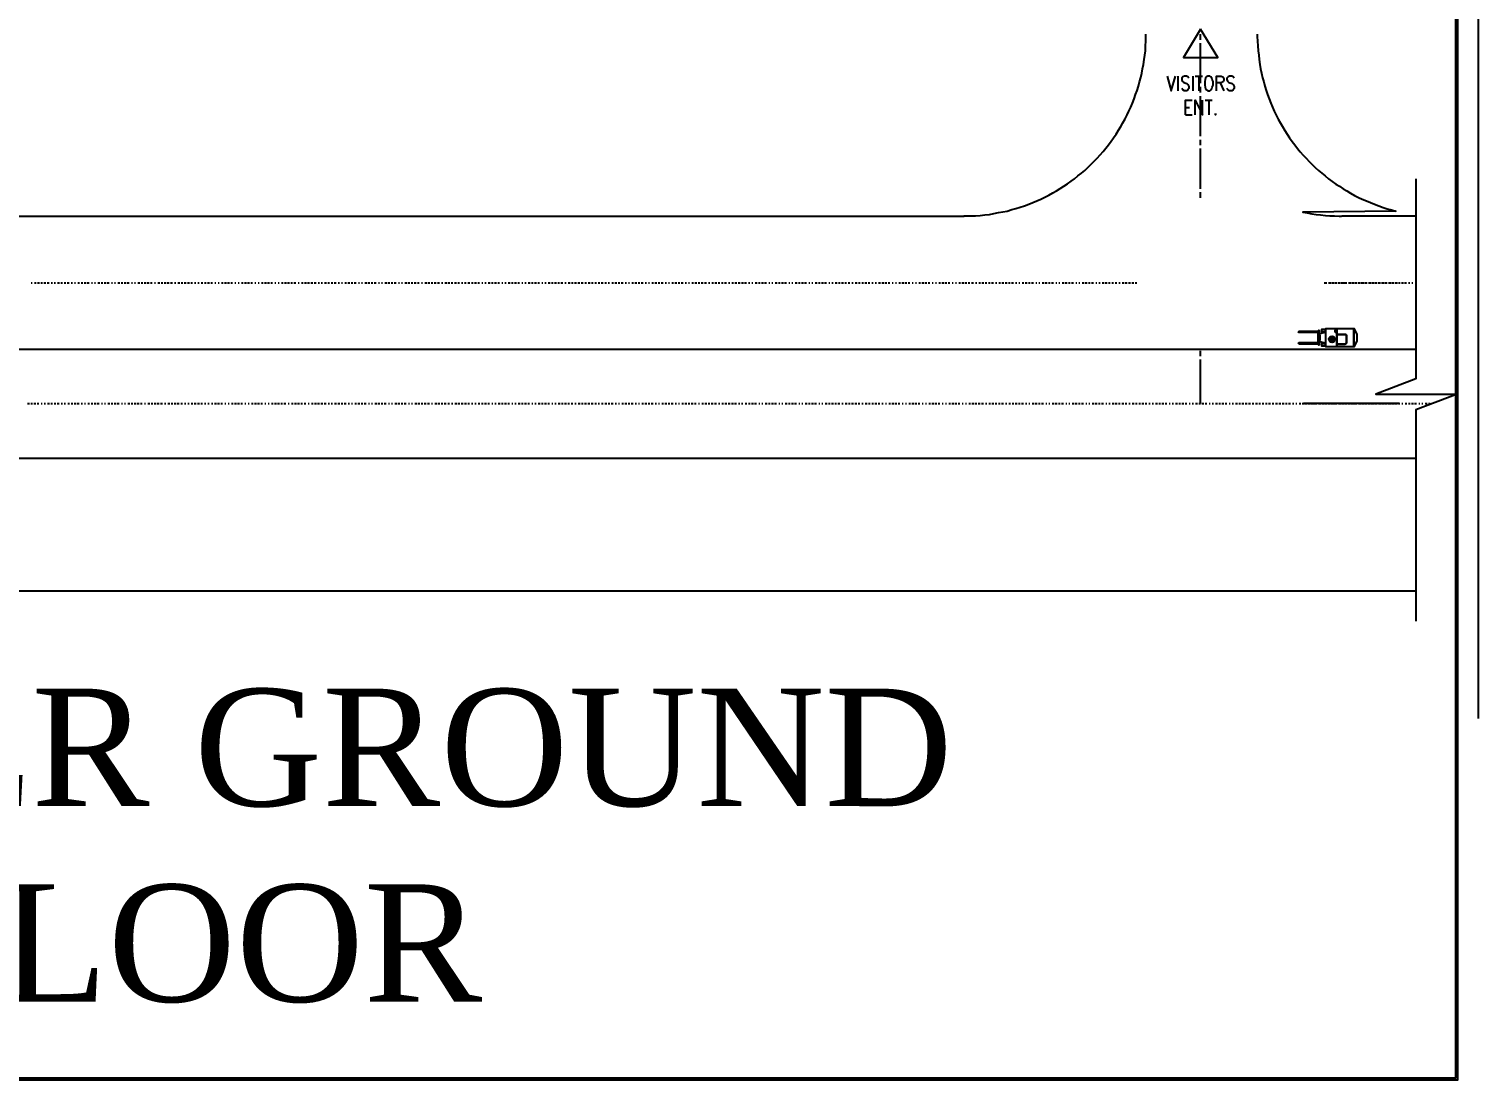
# Model space of a CAD drawing. Header units: millimetres. Extents: x -283029 to -254660, y -24907 to 10674.
# Drawn here: x -280636 to -277551, y -24907 to -22669 of the extents above; entities that cross this region are included whole.
import ezdxf

# ---------------------------------------------------------------- set-up
doc = ezdxf.new("R2010")
doc.units = ezdxf.units.MM
doc.header["$LTSCALE"] = 100
doc.layers.add('P', color=7, linetype='Continuous')

msp = doc.modelspace()

# ---------------------------------------------------------------- linework, layer by layer
msp.add_line((-277550.9, -16660.3), (-277550.9, -24137.7))
at = {"color": 3}
for points in [[(-282926.4, -16536.3), (-277594.6, -16536.3), (-277594.6, -24907.5), (-282926.4, -24907.5)], [(-282922.4, -16540.3), (-277598.6, -16540.3), (-277598.6, -24903.5), (-282922.4, -24903.5)]]:
    msp.add_lwpolyline(points, close=True, dxfattribs=at)
at = {"color": 1}
for points in [[(-277931.7, -23340, -1), (-277931.7, -23336.9), (-277891.4, -23336.9), (-277891.4, -23315.6), (-277931.7, -23315.6, -1), (-277931.7, -23312.5), (-277890.5, -23312.6), (-277890.5, -23310.8), (-277889.5, -23310.8), (-277889.5, -23321.1), (-277888.6, -23321.1), (-277887.7, -23321.1), (-277887.7, -23331.4), (-277889.5, -23331.4), (-277889.5, -23341.7), (-277890.5, -23341.7), (-277890.5, -23340)], [(-277854.9, -23310.7, -0.414214), (-277854.2, -23310), (-277851.5, -23310), (-277851.5, -23307.4), (-277875.5, -23307.4), (-277875.5, -23345.2), (-277851.5, -23345.2), (-277851.5, -23315.1), (-277854.2, -23315.1, -0.414214), (-277854.9, -23314.4)], [(-277855.2, -23329.7, -1), (-277868.4, -23329.7, -1)], [(-277815.6, -23307.4), (-277851.5, -23307.4), (-277851.5, -23319.4), (-277834.3, -23319.4, -0.414214), (-277830.9, -23322.9), (-277830.9, -23336.6, -0.414214), (-277834.3, -23340), (-277851.5, -23340), (-277851.5, -23345.2), (-277815.6, -23345.2)], [(-277830.9, -23322.9, 0.414241), (-277834.3, -23319.4, -0.000023), (-277834.3, -23319.4), (-277851.5, -23319.4), (-277851.5, -23340), (-277834.3, -23340, 0.414239), (-277830.9, -23336.6, -0.000022), (-277830.9, -23336.6)]]:
    msp.add_lwpolyline(points, format="xyb", close=True, dxfattribs=at)
for points in [[(-277890.5, -23315.6), (-277891.4, -23315.6), (-277891.4, -23336.9), (-277890.5, -23336.9)], [(-277889.5, -23310.8), (-277890.5, -23310.8), (-277890.5, -23312.6), (-277890.5, -23315.6), (-277890.5, -23340), (-277890.5, -23341.7), (-277889.5, -23341.7), (-277889.5, -23331.4)], [(-277875.5, -23308.8), (-277884.1, -23308.8), (-277884.1, -23312.9), (-277875.5, -23312.9)], [(-277808.1, -23319.7), (-277814.1, -23307.4), (-277815.6, -23307.4), (-277815.6, -23345.2), (-277814.1, -23345.2), (-277808.1, -23332.9)], [(-277875.5, -23339.7), (-277884.1, -23339.7), (-277884.1, -23343.8), (-277875.5, -23343.8)]]:
    msp.add_lwpolyline(points, close=True, dxfattribs=at)
for points in [[(-277875.5, -23334.3, -0.516953), (-277880.1, -23337.6), (-277887.7, -23334.9), (-277887.7, -23317.7), (-277880.1, -23315, -0.516953), (-277875.5, -23318.3)], [(-277867.4, -23329.3), (-277864, -23329.3, -0.48593), (-277860.9, -23327.7), (-277858.9, -23324.9, 0.560922), (-277867.4, -23329.3)], [(-277858.9, -23334.5, -0.560922), (-277867.4, -23330.1, -0.560922)], [(-277858.9, -23334.5), (-277860.9, -23331.7, -0.48593), (-277864, -23330.1), (-277867.4, -23330.1)], [(-277858.2, -23334, 0.220411), (-277856.2, -23329.7, 0.220461), (-277858.2, -23325.5), (-277860.2, -23328.2, -0.189789), (-277859.6, -23329.7, -0.189741), (-277860.2, -23331.2), (-277858.2, -23334)]]:
    msp.add_lwpolyline(points, format="xyb", dxfattribs=at)
at = {"layer": 'P'}
for points in [[(-278141.8, -22669.4), (-278178, -22729.2), (-278141.8, -22729.2), (-278105.1, -22729.2), (-278141.8, -22669.4)], [(-278645.7, -23067.1), (-278640.4, -23067.1), (-278630.3, -23067.1), (-278620.8, -23066.6), (-278610.7, -23065.9), (-278601.2, -23064.8), (-278591.2, -23063.6), (-278581.7, -23061.8), (-278572.2, -23060), (-278562.7, -23058.3), (-278553.2, -23056.5), (-278543.7, -23053.5), (-278534.8, -23051.1), (-278526, -23048.2), (-278516.5, -23045.2), (-278507.6, -23042.2), (-278498.7, -23038.7), (-278490.4, -23035.1), (-278481.5, -23031), (-278473.2, -23026.8), (-278464.9, -23022.7), (-278456.6, -23017.9), (-278448.3, -23013.8), (-278440.6, -23008.4), (-278432.9, -23003.7), (-278425.2, -22998.4), (-278417.5, -22993), (-278409.8, -22987.7), (-278402.7, -22981.8), (-278395.5, -22975.8), (-278388.4, -22969.9), (-278381.3, -22963.4), (-278374.8, -22956.9), (-278368.3, -22950.3), (-278361.8, -22943.8), (-278355.2, -22936.7), (-278349.3, -22929.6), (-278343.4, -22922.5), (-278337.5, -22915.4), (-278332.1, -22907.7), (-278326.8, -22900.6), (-278321.4, -22892.8), (-278316.7, -22884.5), (-278311.3, -22876.8), (-278307.2, -22868.5), (-278302.5, -22860.2), (-278298.3, -22851.9), (-278294.2, -22843.6), (-278290, -22835.3), (-278286.5, -22826.5), (-278282.9, -22817.6), (-278280, -22808.7), (-278277, -22799.8), (-278274, -22790.9), (-278271.7, -22781.4), (-278268.7, -22771.9), (-278266.9, -22763), (-278265.1, -22753.5), (-278263.4, -22744.1), (-278261.6, -22734), (-278260.4, -22724.5), (-278259.2, -22715), (-278258.6, -22704.9), (-278258, -22694.9), (-278258, -22684.8), (-278258, -22680)], [(-278141.8, -22691.9), (-278141.8, -22680)], [(-278141.8, -22784.4), (-278141.8, -22699)], [(-278020.9, -22680), (-278020.9, -22684.8), (-278020.3, -22694.9), (-278019.7, -22704.9), (-278019.1, -22715), (-278017.9, -22724.5), (-278016.7, -22734), (-278015.6, -22744.1), (-278013.8, -22753.5), (-278012, -22763), (-278009.6, -22772.5), (-278007.3, -22781.4), (-278004.9, -22790.9), (-278001.9, -22799.8), (-277999, -22808.7), (-277995.4, -22817.6), (-277991.8, -22826.5), (-277988.3, -22835.3), (-277984.7, -22843.6), (-277980.6, -22852.5), (-277976.4, -22860.8), (-277971.7, -22869.1), (-277966.9, -22876.8), (-277962.2, -22885.1), (-277957.5, -22892.8), (-277952.1, -22900.6), (-277946.8, -22908.3), (-277940.9, -22915.4), (-277935.5, -22923.1), (-277929.6, -22930.2), (-277923.1, -22937.3), (-277917.2, -22943.8), (-277910.6, -22950.9), (-277904.1, -22957.5), (-277897.6, -22964), (-277890.5, -22969.9), (-277883.4, -22975.8), (-277876.3, -22981.8), (-277869.1, -22987.7), (-277861.4, -22993.6), (-277853.7, -22999), (-277846, -23003.7), (-277838.3, -23009.1), (-277830.6, -23013.8), (-277822.3, -23018.5), (-277814, -23023.3), (-277805.7, -23027.4), (-277797.4, -23031.6), (-277788.5, -23035.1), (-277779.6, -23038.7), (-277771.3, -23042.2), (-277762.4, -23045.8), (-277753, -23048.7), (-277744.1, -23051.7), (-277735.2, -23054.1), (-277725.7, -23056.5), (-277923.9, -23058.8), (-277914.4, -23060.6), (-277905, -23062.4), (-277895.5, -23063.6), (-277886, -23064.8), (-277875.9, -23065.9), (-277866.4, -23066.6), (-277856.3, -23067.1), (-277846.3, -23067.7), (-277841.5, -23067.7)], [(-278212.9, -22769), (-278204.1, -22800.4), (-278195.2, -22769)], [(-278189.8, -22769), (-278189.8, -22800.4)], [(-278166.7, -22773.7), (-278168.5, -22770.7), (-278172, -22769), (-278176.2, -22769), (-278179.8, -22770.7), (-278181.6, -22773.7), (-278181.6, -22776.7), (-278181, -22779.6), (-278177.4, -22782.6), (-278170.9, -22785), (-278168.5, -22786.7), (-278166.7, -22791.5), (-278166.7, -22795.6), (-278168.5, -22798.6), (-278172, -22800.4), (-278176.2, -22800.4), (-278179.8, -22798.6), (-278181.6, -22795.6)], [(-278158.4, -22769), (-278158.4, -22800.4)], [(-278153.1, -22769), (-278137.7, -22769)], [(-278145.4, -22769), (-278145.4, -22800.4)], [(-278126.4, -22769), (-278128.8, -22770.7), (-278131.1, -22773.7), (-278131.8, -22776.7), (-278132.9, -22780.8), (-278132.9, -22788.5), (-278131.8, -22792.7), (-278131.1, -22795.6), (-278128.8, -22798.6), (-278126.4, -22800.4), (-278122.3, -22800.4), (-278119.9, -22798.6), (-278117.5, -22795.6), (-278116.9, -22792.7), (-278115.1, -22788.5), (-278115.1, -22780.8), (-278116.9, -22776.7), (-278117.5, -22773.7), (-278119.9, -22770.7), (-278122.3, -22769), (-278126.4, -22769)], [(-278108, -22800.4), (-278108, -22769), (-278097.9, -22769), (-278094.4, -22770.7), (-278092, -22774.9), (-278092, -22777.8), (-278093.2, -22780.8), (-278097.9, -22783.8), (-278108, -22783.8)], [(-278070.1, -22773.7), (-278072.5, -22770.7), (-278075.4, -22769), (-278080.2, -22769), (-278083.1, -22770.7), (-278085.5, -22773.7), (-278085.5, -22776.7), (-278084.3, -22779.6), (-278081.4, -22782.6), (-278074.2, -22785), (-278072.5, -22786.7), (-278070.1, -22791.5), (-278070.1, -22795.6), (-278072.5, -22798.6), (-278075.4, -22800.4), (-278080.2, -22800.4), (-278083.1, -22798.6), (-278085.5, -22795.6)], [(-278141.8, -22803.9), (-278141.8, -22792.1)], [(-278099.7, -22783.8), (-278092, -22800.4)], [(-278173.8, -22851.9), (-278173.8, -22820.5), (-278159.6, -22820.5)], [(-278153.1, -22851.9), (-278153.1, -22820.5), (-278137.7, -22851.9), (-278137.7, -22820.5)], [(-278141.8, -22897), (-278141.8, -22811.6)], [(-278131.8, -22820.5), (-278116.9, -22820.5)], [(-278124.1, -22820.5), (-278124.1, -22851.9)], [(-278173.8, -22835.9), (-278165.5, -22835.9)], [(-278173.8, -22851.9), (-278159.6, -22851.9)], [(-278109.8, -22849), (-278109.8, -22851.9), (-278109.8, -22849)], [(-278141.8, -22916), (-278141.8, -22904.7)], [(-278141.8, -23009.1), (-278141.8, -22923.7)], [(-277683.3, -22988.3), (-277683.3, -23413.9), (-277768.6, -23446.5), (-277595.5, -23446.5), (-277683.3, -23479.7), (-277683.3, -23930.2)], [(-278141.8, -23028.6), (-278141.8, -23016.7)], [(-281770.9, -23067.7), (-278645.1, -23067.7)], [(-277683.3, -23067.7), (-277840.9, -23067.7)], [(-280631.6, -23209.4), (-280629.2, -23209.4)], [(-280624.4, -23209.4), (-280620.9, -23209.4)], [(-280617.9, -23209.4), (-280613.8, -23209.4)], [(-280610.8, -23209.4), (-280607.3, -23209.4)], [(-280604.3, -23209.4), (-280600.1, -23209.4)], [(-280597.8, -23209.4), (-280593.6, -23209.4)], [(-280588.9, -23209.4), (-280586.5, -23209.4)], [(-280582.4, -23209.4), (-280580, -23209.4)], [(-280575.2, -23209.4), (-280571.1, -23209.4)], [(-280568.1, -23209.4), (-280564.6, -23209.4)], [(-280561.6, -23209.4), (-280557.5, -23209.4)], [(-280555.1, -23209.4), (-280550.9, -23209.4)], [(-280546.2, -23209.4), (-280543.8, -23209.4)], [(-280539.7, -23209.4), (-280537.3, -23209.4)], [(-280532.6, -23209.4), (-280528.4, -23209.4)], [(-280525.5, -23209.4), (-280521.9, -23209.4)], [(-280518.9, -23209.4), (-280514.8, -23209.4)], [(-280512.4, -23209.4), (-280508.3, -23209.4)], [(-280503.5, -23209.4), (-280501.2, -23209.4)], [(-280497, -23209.4), (-280494.6, -23209.4)], [(-280489.9, -23209.4), (-280485.7, -23209.4)], [(-280482.8, -23209.4), (-280479.2, -23209.4)], [(-280476.3, -23209.4), (-280472.1, -23209.4)], [(-280469.7, -23209.4), (-280465.6, -23209.4)], [(-280460.8, -23209.4), (-280458.5, -23209.4)], [(-280454.3, -23209.4), (-280451.9, -23209.4)], [(-280447.2, -23209.4), (-280443.1, -23209.4)], [(-280440.1, -23209.4), (-280436.5, -23209.4)], [(-280433.6, -23209.4), (-280429.4, -23209.4)], [(-280427.1, -23209.4), (-280422.9, -23209.4)], [(-280418.2, -23209.4), (-280415.8, -23209.4)], [(-280411.6, -23209.4), (-280409.2, -23209.4)], [(-280404.5, -23209.4), (-280400.4, -23209.4)], [(-280397.4, -23209.4), (-280393.9, -23209.4)], [(-280390.9, -23209.4), (-280386.7, -23209.4)], [(-280384.4, -23209.4), (-280380.2, -23209.4)], [(-280377.3, -23209.4), (-280373.7, -23209.4)], [(-280369, -23209.4), (-280366.6, -23209.4)], [(-280361.8, -23209.4), (-280357.7, -23209.4)], [(-280354.7, -23209.4), (-280351.2, -23209.4)], [(-280348.2, -23209.4), (-280344, -23209.4)], [(-280341.7, -23209.4), (-280337.5, -23209.4)], [(-280334.6, -23209.4), (-280331, -23209.4)], [(-280326.3, -23209.4), (-280323.9, -23209.4)], [(-280319.1, -23209.4), (-280315, -23209.4)], [(-280312.1, -23209.4), (-280308.5, -23209.4)], [(-280305.5, -23209.4), (-280301.4, -23209.4)], [(-280299, -23209.4), (-280294.8, -23209.4)], [(-280291.9, -23209.4), (-280288.3, -23209.4)], [(-280283.6, -23209.4), (-280281.2, -23209.4)], [(-280276.5, -23209.4), (-280274.1, -23209.4)], [(-280269.4, -23209.4), (-280265.8, -23209.4)], [(-280262.9, -23209.4), (-280258.7, -23209.4)], [(-280256.3, -23209.4), (-280252.2, -23209.4)], [(-280249.2, -23209.4), (-280245.6, -23209.4)], [(-280240.9, -23209.4), (-280238.5, -23209.4)], [(-280233.8, -23209.4), (-280231.4, -23209.4)], [(-280226.7, -23209.4), (-280223.1, -23209.4)], [(-280220.2, -23209.4), (-280216, -23209.4)], [(-280213.7, -23209.4), (-280209.5, -23209.4)], [(-280206.5, -23209.4), (-280203, -23209.4)], [(-280198.2, -23209.4), (-280195.8, -23209.4)], [(-280191.1, -23209.4), (-280188.7, -23209.4)], [(-280184, -23209.4), (-280180.4, -23209.4)], [(-280177.5, -23209.4), (-280173.3, -23209.4)], [(-280171, -23209.4), (-280166.8, -23209.4)], [(-280163.8, -23209.4), (-280160.3, -23209.4)], [(-280155.5, -23209.4), (-280153.2, -23209.4)], [(-280148.4, -23209.4), (-280146.1, -23209.4)], [(-280141.3, -23209.4), (-280137.8, -23209.4)], [(-280134.8, -23209.4), (-280130.6, -23209.4)], [(-280128.3, -23209.4), (-280124.1, -23209.4)], [(-280121.2, -23209.4), (-280117.6, -23209.4)], [(-280112.9, -23209.4), (-280110.5, -23209.4)], [(-280105.7, -23209.4), (-280103.4, -23209.4)], [(-280098.6, -23209.4), (-280095.1, -23209.4)], [(-280092.1, -23209.4), (-280088, -23209.4)], [(-280085.6, -23209.4), (-280081.4, -23209.4)], [(-280078.5, -23209.4), (-280074.9, -23209.4)], [(-280072, -23209.4), (-280067.8, -23209.4)], [(-280063.1, -23209.4), (-280060.7, -23209.4)], [(-280056, -23209.4), (-280052.4, -23209.4)], [(-280049.4, -23209.4), (-280045.3, -23209.4)], [(-280042.9, -23209.4), (-280038.8, -23209.4)], [(-280035.8, -23209.4), (-280032.2, -23209.4)], [(-280029.3, -23209.4), (-280025.1, -23209.4)], [(-280020.4, -23209.4), (-280018, -23209.4)], [(-280013.9, -23209.4), (-280011.5, -23209.4)], [(-280006.8, -23209.4), (-280002.6, -23209.4)], [(-280000.2, -23209.4), (-279996.1, -23209.4)], [(-279993.1, -23209.4), (-279989.6, -23209.4)], [(-279986.6, -23209.4), (-279982.4, -23209.4)], [(-279977.7, -23209.4), (-279975.3, -23209.4)], [(-279971.2, -23209.4), (-279968.8, -23209.4)], [(-279964.1, -23209.4), (-279959.9, -23209.4)], [(-279957.6, -23209.4), (-279953.4, -23209.4)], [(-279950.4, -23209.4), (-279946.9, -23209.4)], [(-279943.9, -23209.4), (-279939.8, -23209.4)], [(-279935, -23209.4), (-279932.7, -23209.4)], [(-279928.5, -23209.4), (-279926.1, -23209.4)], [(-279921.4, -23209.4), (-279917.2, -23209.4)], [(-279914.9, -23209.4), (-279910.7, -23209.4)], [(-279907.8, -23209.4), (-279904.2, -23209.4)], [(-279901.2, -23209.4), (-279897.1, -23209.4)], [(-279892.3, -23209.4), (-279890, -23209.4)], [(-279885.8, -23209.4), (-279883.5, -23209.4)], [(-279878.7, -23209.4), (-279874.6, -23209.4)], [(-279872.2, -23209.4), (-279868, -23209.4)], [(-279865.1, -23209.4), (-279861.5, -23209.4)], [(-279858.6, -23209.4), (-279854.4, -23209.4)], [(-279849.7, -23209.4), (-279847.3, -23209.4)], [(-279843.1, -23209.4), (-279840.8, -23209.4)], [(-279836, -23209.4), (-279831.9, -23209.4)], [(-279829.5, -23209.4), (-279825.4, -23209.4)], [(-279822.4, -23209.4), (-279818.8, -23209.4)], [(-279815.9, -23209.4), (-279811.7, -23209.4)], [(-279808.8, -23209.4), (-279805.2, -23209.4)], [(-279800.5, -23209.4), (-279798.1, -23209.4)], [(-279793.4, -23209.4), (-279789.2, -23209.4)], [(-279786.8, -23209.4), (-279782.7, -23209.4)], [(-279779.7, -23209.4), (-279776.2, -23209.4)], [(-279773.2, -23209.4), (-279769, -23209.4)], [(-279766.1, -23209.4), (-279762.5, -23209.4)], [(-279757.8, -23209.4), (-279755.4, -23209.4)], [(-279750.7, -23209.4), (-279746.5, -23209.4)], [(-279744.2, -23209.4), (-279740, -23209.4)], [(-279737, -23209.4), (-279733.5, -23209.4)], [(-279730.5, -23209.4), (-279726.3, -23209.4)], [(-279723.4, -23209.4), (-279719.8, -23209.4)], [(-279715.1, -23209.4), (-279712.7, -23209.4)], [(-279708.6, -23209.4), (-279705.6, -23209.4)], [(-279701.5, -23209.4), (-279697.3, -23209.4)], [(-279694.4, -23209.4), (-279690.8, -23209.4)], [(-279687.8, -23209.4), (-279683.7, -23209.4)], [(-279680.7, -23209.4), (-279677.1, -23209.4)], [(-279672.4, -23209.4), (-279670.1, -23209.4)], [(-279665.9, -23209.4), (-279662.9, -23209.4)], [(-279658.8, -23209.4), (-279654.6, -23209.4)], [(-279651.7, -23209.4), (-279648.1, -23209.4)], [(-279645.2, -23209.4), (-279641, -23209.4)], [(-279638, -23209.4), (-279634.5, -23209.4)], [(-279629.7, -23209.4), (-279627.4, -23209.4)], [(-279623.2, -23209.4), (-279620.2, -23209.4)], [(-279616.1, -23209.4), (-279611.9, -23209.4)], [(-279609, -23209.4), (-279605.4, -23209.4)], [(-279602.5, -23209.4), (-279598.3, -23209.4)], [(-279595.3, -23209.4), (-279591.8, -23209.4)], [(-279587, -23209.4), (-279584.7, -23209.4)], [(-279580.5, -23209.4), (-279577.6, -23209.4)], [(-279573.4, -23209.4), (-279569.3, -23209.4)], [(-279566.3, -23209.4), (-279562.7, -23209.4)], [(-279559.8, -23209.4), (-279555.6, -23209.4)], [(-279552.7, -23209.4), (-279549.1, -23209.4)], [(-279544.4, -23209.4), (-279542, -23209.4)], [(-279537.8, -23209.4), (-279534.9, -23209.4)], [(-279530.8, -23209.4), (-279526.6, -23209.4)], [(-279523.6, -23209.4), (-279520.1, -23209.4)], [(-279517.1, -23209.4), (-279512.9, -23209.4)], [(-279510, -23209.4), (-279506.4, -23209.4)], [(-279503.5, -23209.4), (-279499.3, -23209.4)], [(-279495.2, -23209.4), (-279492.2, -23209.4)], [(-279488.1, -23209.4), (-279483.9, -23209.4)], [(-279480.9, -23209.4), (-279477.4, -23209.4)], [(-279474.4, -23209.4), (-279470.3, -23209.4)], [(-279467.3, -23209.4), (-279463.7, -23209.4)], [(-279460.8, -23209.4), (-279456.6, -23209.4)], [(-279452.5, -23209.4), (-279449.5, -23209.4)], [(-279445.4, -23209.4), (-279441.2, -23209.4)], [(-279438.3, -23209.4), (-279434.7, -23209.4)], [(-279431.7, -23209.4), (-279427.6, -23209.4)], [(-279424.6, -23209.4), (-279421.1, -23209.4)], [(-279418.1, -23209.4), (-279414, -23209.4)], [(-279409.8, -23209.4), (-279406.8, -23209.4)], [(-279402.7, -23209.4), (-279400.3, -23209.4)], [(-279395.6, -23209.4), (-279392, -23209.4)], [(-279389.1, -23209.4), (-279384.9, -23209.4)], [(-279381.9, -23209.4), (-279378.4, -23209.4)], [(-279375.4, -23209.4), (-279371.3, -23209.4)], [(-279367.1, -23209.4), (-279364.2, -23209.4)], [(-279360, -23209.4), (-279357.6, -23209.4)], [(-279352.9, -23209.4), (-279349.3, -23209.4)], [(-279346.4, -23209.4), (-279342.2, -23209.4)], [(-279339.3, -23209.4), (-279335.7, -23209.4)], [(-279332.7, -23209.4), (-279328.6, -23209.4)], [(-279324.4, -23209.4), (-279321.5, -23209.4)], [(-279317.3, -23209.4), (-279315, -23209.4)], [(-279310.2, -23209.4), (-279306.7, -23209.4)], [(-279303.7, -23209.4), (-279299.5, -23209.4)], [(-279296.6, -23209.4), (-279293, -23209.4)], [(-279290.1, -23209.4), (-279285.9, -23209.4)], [(-279281.8, -23209.4), (-279278.8, -23209.4)], [(-279274.7, -23209.4), (-279272.3, -23209.4)], [(-279267.5, -23209.4), (-279264, -23209.4)], [(-279261, -23209.4), (-279256.9, -23209.4)], [(-279253.9, -23209.4), (-279250.3, -23209.4)], [(-279247.4, -23209.4), (-279243.2, -23209.4)], [(-279239.1, -23209.4), (-279236.1, -23209.4)], [(-279232, -23209.4), (-279229.6, -23209.4)], [(-279224.9, -23209.4), (-279221.3, -23209.4)], [(-279218.3, -23209.4), (-279214.2, -23209.4)], [(-279211.2, -23209.4), (-279207.7, -23209.4)], [(-279204.7, -23209.4), (-279200.6, -23209.4)], [(-279198.2, -23209.4), (-279194, -23209.4)], [(-279189.3, -23209.4), (-279186.9, -23209.4)], [(-279182.2, -23209.4), (-279178.6, -23209.4)], [(-279175.7, -23209.4), (-279171.5, -23209.4)], [(-279168.5, -23209.4), (-279165, -23209.4)], [(-279162, -23209.4), (-279157.9, -23209.4)], [(-279155.5, -23209.4), (-279151.4, -23209.4)], [(-279146.6, -23209.4), (-279144.2, -23209.4)], [(-279139.5, -23209.4), (-279135.9, -23209.4)], [(-279133, -23209.4), (-279128.8, -23209.4)], [(-279125.9, -23209.4), (-279122.3, -23209.4)], [(-279119.3, -23209.4), (-279115.2, -23209.4)], [(-279112.8, -23209.4), (-279108.7, -23209.4)], [(-279103.9, -23209.4), (-279101.6, -23209.4)], [(-279097.4, -23209.4), (-279095, -23209.4)], [(-279090.3, -23209.4), (-279086.1, -23209.4)], [(-279083.2, -23209.4), (-279079.6, -23209.4)], [(-279076.7, -23209.4), (-279072.5, -23209.4)], [(-279070.1, -23209.4), (-279066, -23209.4)], [(-279061.3, -23209.4), (-279058.9, -23209.4)], [(-279054.7, -23209.4), (-279052.4, -23209.4)], [(-279047.6, -23209.4), (-279043.4, -23209.4)], [(-279040.5, -23209.4), (-279036.9, -23209.4)], [(-279034, -23209.4), (-279029.8, -23209.4)], [(-279027.5, -23209.4), (-279023.3, -23209.4)], [(-279018.6, -23209.4), (-279016.2, -23209.4)], [(-279012.1, -23209.4), (-279009.7, -23209.4)], [(-279004.9, -23209.4), (-279000.8, -23209.4)], [(-278997.8, -23209.4), (-278994.2, -23209.4)], [(-278991.3, -23209.4), (-278987.2, -23209.4)], [(-278984.8, -23209.4), (-278980.6, -23209.4)], [(-278975.9, -23209.4), (-278973.5, -23209.4)], [(-278969.4, -23209.4), (-278967, -23209.4)], [(-278962.3, -23209.4), (-278958.1, -23209.4)], [(-278955.1, -23209.4), (-278951.6, -23209.4)], [(-278948.6, -23209.4), (-278944.5, -23209.4)], [(-278942.1, -23209.4), (-278938, -23209.4)], [(-278933.2, -23209.4), (-278930.8, -23209.4)], [(-278926.7, -23209.4), (-278924.3, -23209.4)], [(-278919.6, -23209.4), (-278915.4, -23209.4)], [(-278912.4, -23209.4), (-278908.9, -23209.4)], [(-278905.9, -23209.4), (-278901.8, -23209.4)], [(-278899.4, -23209.4), (-278895.3, -23209.4)], [(-278892.3, -23209.4), (-278888.8, -23209.4)], [(-278884, -23209.4), (-278881.6, -23209.4)], [(-278876.9, -23209.4), (-278872.7, -23209.4)], [(-278869.8, -23209.4), (-278866.2, -23209.4)], [(-278863.2, -23209.4), (-278859.1, -23209.4)], [(-278856.7, -23209.4), (-278852.6, -23209.4)], [(-278849.6, -23209.4), (-278846.1, -23209.4)], [(-278841.3, -23209.4), (-278838.9, -23209.4)], [(-278834.2, -23209.4), (-278831.8, -23209.4)], [(-278827.1, -23209.4), (-278823.5, -23209.4)], [(-278820.6, -23209.4), (-278816.4, -23209.4)], [(-278814, -23209.4), (-278809.9, -23209.4)], [(-278807, -23209.4), (-278803.4, -23209.4)], [(-278798.7, -23209.4), (-278796.3, -23209.4)], [(-278791.5, -23209.4), (-278789.1, -23209.4)], [(-278784.4, -23209.4), (-278780.8, -23209.4)], [(-278777.9, -23209.4), (-278773.7, -23209.4)], [(-278771.4, -23209.4), (-278767.2, -23209.4)], [(-278764.3, -23209.4), (-278760.7, -23209.4)], [(-278756, -23209.4), (-278753.6, -23209.4)], [(-278748.8, -23209.4), (-278746.5, -23209.4)], [(-278741.7, -23209.4), (-278738.2, -23209.4)], [(-278735.2, -23209.4), (-278731.1, -23209.4)], [(-278728.7, -23209.4), (-278724.5, -23209.4)], [(-278721.6, -23209.4), (-278718, -23209.4)], [(-278713.3, -23209.4), (-278710.9, -23209.4)], [(-278706.2, -23209.4), (-278703.8, -23209.4)], [(-278699, -23209.4), (-278695.5, -23209.4)], [(-278692.5, -23209.4), (-278688.4, -23209.4)], [(-278686, -23209.4), (-278681.9, -23209.4)], [(-278678.9, -23209.4), (-278675.3, -23209.4)], [(-278670.6, -23209.4), (-278668.2, -23209.4)], [(-278663.5, -23209.4), (-278661.1, -23209.4)], [(-278656.4, -23209.4), (-278652.8, -23209.4)], [(-278649.8, -23209.4), (-278645.7, -23209.4)], [(-278643.3, -23209.4), (-278639.2, -23209.4)], [(-278636.2, -23209.4), (-278632.7, -23209.4)], [(-278629.7, -23209.4), (-278625.5, -23209.4)], [(-278620.8, -23209.4), (-278618.4, -23209.4)], [(-278613.7, -23209.4), (-278610.1, -23209.4)], [(-278607.2, -23209.4), (-278603, -23209.4)], [(-278600.6, -23209.4), (-278596.5, -23209.4)], [(-278593.5, -23209.4), (-278590, -23209.4)], [(-278587, -23209.4), (-278582.9, -23209.4)], [(-278578.1, -23209.4), (-278575.7, -23209.4)], [(-278571, -23209.4), (-278567.4, -23209.4)], [(-278564.5, -23209.4), (-278560.3, -23209.4)], [(-278558, -23209.4), (-278553.8, -23209.4)], [(-278550.9, -23209.4), (-278547.3, -23209.4)], [(-278544.3, -23209.4), (-278540.2, -23209.4)], [(-278535.4, -23209.4), (-278533.1, -23209.4)], [(-278528.9, -23209.4), (-278526.5, -23209.4)], [(-278521.8, -23209.4), (-278517.7, -23209.4)], [(-278515.3, -23209.4), (-278511.1, -23209.4)], [(-278508.2, -23209.4), (-278504.6, -23209.4)], [(-278501.7, -23209.4), (-278497.5, -23209.4)], [(-278492.8, -23209.4), (-278490.4, -23209.4)], [(-278486.2, -23209.4), (-278483.9, -23209.4)], [(-278479.1, -23209.4), (-278475, -23209.4)], [(-278472.6, -23209.4), (-278468.5, -23209.4)], [(-278465.5, -23209.4), (-278461.9, -23209.4)], [(-278459, -23209.4), (-278454.8, -23209.4)], [(-278450.1, -23209.4), (-278447.7, -23209.4)], [(-278443.6, -23209.4), (-278441.2, -23209.4)], [(-278436.4, -23209.4), (-278432.3, -23209.4)], [(-278429.9, -23209.4), (-278425.8, -23209.4)], [(-278422.8, -23209.4), (-278419.3, -23209.4)], [(-278416.3, -23209.4), (-278412.1, -23209.4)], [(-278407.4, -23209.4), (-278405, -23209.4)], [(-278400.9, -23209.4), (-278398.5, -23209.4)], [(-278393.8, -23209.4), (-278389.6, -23209.4)], [(-278387.2, -23209.4), (-278383.1, -23209.4)], [(-278380.1, -23209.4), (-278376.6, -23209.4)], [(-278373.6, -23209.4), (-278369.5, -23209.4)], [(-278364.7, -23209.4), (-278362.3, -23209.4)], [(-278358.2, -23209.4), (-278355.8, -23209.4)], [(-278351.1, -23209.4), (-278346.9, -23209.4)], [(-278344.6, -23209.4), (-278340.4, -23209.4)], [(-278337.5, -23209.4), (-278333.9, -23209.4)], [(-278330.9, -23209.4), (-278326.8, -23209.4)], [(-278323.8, -23209.4), (-278320.3, -23209.4)], [(-278315.5, -23209.4), (-278313.1, -23209.4)], [(-278308.4, -23209.4), (-278304.3, -23209.4)], [(-278301.9, -23209.4), (-278297.7, -23209.4)], [(-278294.8, -23209.4), (-278291.2, -23209.4)], [(-278288.3, -23209.4), (-278284.1, -23209.4)], [(-278281.1, -23209.4), (-278277.6, -23209.4)], [(-277878.3, -23209.4), (-277874.1, -23209.4)], [(-277875.1, -23209.4), (-277872.7, -23209.4)], [(-277869.4, -23209.4), (-277867, -23209.4)], [(-277868, -23209.4), (-277864.4, -23209.4)], [(-277862.9, -23209.4), (-277860.5, -23209.4)], [(-277861.4, -23209.4), (-277857.3, -23209.4)], [(-277855.8, -23209.4), (-277851.6, -23209.4)], [(-277854.3, -23209.4), (-277850.8, -23209.4)], [(-277848.6, -23209.4), (-277845.1, -23209.4)], [(-277847.8, -23209.4), (-277843.6, -23209.4)], [(-277842.1, -23209.4), (-277838, -23209.4)], [(-277839.5, -23209.4), (-277836.5, -23209.4)], [(-277835.6, -23209.4), (-277831.4, -23209.4)], [(-277832.4, -23209.4), (-277830, -23209.4)], [(-277826.7, -23209.4), (-277824.3, -23209.4)], [(-277825.3, -23209.4), (-277821.7, -23209.4)], [(-277820.2, -23209.4), (-277817.8, -23209.4)], [(-277818.8, -23209.4), (-277814.6, -23209.4)], [(-277813.1, -23209.4), (-277808.9, -23209.4)], [(-277811.6, -23209.4), (-277808.1, -23209.4)], [(-277806, -23209.4), (-277802.4, -23209.4)], [(-277805.1, -23209.4), (-277801, -23209.4)], [(-277799.4, -23209.4), (-277795.3, -23209.4)], [(-277796.8, -23209.4), (-277793.9, -23209.4)], [(-277792.9, -23209.4), (-277788.8, -23209.4)], [(-277789.7, -23209.4), (-277787.3, -23209.4)], [(-277784, -23209.4), (-277781.7, -23209.4)], [(-277782.6, -23209.4), (-277779, -23209.4)], [(-277777.5, -23209.4), (-277775.1, -23209.4)], [(-277776.1, -23209.4), (-277771.9, -23209.4)], [(-277770.4, -23209.4), (-277766.2, -23209.4)], [(-277769, -23209.4), (-277765.4, -23209.4)], [(-277763.3, -23209.4), (-277759.7, -23209.4)], [(-277762.4, -23209.4), (-277758.3, -23209.4)], [(-277756.8, -23209.4), (-277752.6, -23209.4)], [(-277754.1, -23209.4), (-277751.2, -23209.4)], [(-277750.2, -23209.4), (-277746.1, -23209.4)], [(-277747, -23209.4), (-277744.7, -23209.4)], [(-277741.3, -23209.4), (-277739, -23209.4)], [(-277739.9, -23209.4), (-277736.4, -23209.4)], [(-277734.8, -23209.4), (-277732.5, -23209.4)], [(-277733.4, -23209.4), (-277729.2, -23209.4)], [(-277727.7, -23209.4), (-277723.6, -23209.4)], [(-277726.3, -23209.4), (-277722.7, -23209.4)], [(-277720.6, -23209.4), (-277717, -23209.4)], [(-277714.1, -23209.4), (-277709.9, -23209.4)], [(-277707.6, -23209.4), (-277703.4, -23209.4)], [(-277698.7, -23209.4), (-277696.3, -23209.4)], [(-277692.1, -23209.4), (-277689.8, -23209.4)], [(-282940.5, -23350.5), (-277683.3, -23350.5)], [(-278141.8, -23365.9), (-278141.8, -23354)], [(-278141.8, -23466.7), (-278141.8, -23373)], [(-280639.3, -23466.7), (-280635.1, -23466.7)], [(-280632.2, -23466.7), (-280628.6, -23466.7)], [(-280625.6, -23466.7), (-280621.5, -23466.7)], [(-280619.1, -23466.7), (-280615, -23466.7)], [(-280610.2, -23466.7), (-280607.9, -23466.7)], [(-280603.7, -23466.7), (-280601.3, -23466.7)], [(-280596.6, -23466.7), (-280592.4, -23466.7)], [(-280589.5, -23466.7), (-280585.9, -23466.7)], [(-280583, -23466.7), (-280578.8, -23466.7)], [(-280576.4, -23466.7), (-280572.3, -23466.7)], [(-280567.5, -23466.7), (-280565.2, -23466.7)], [(-280561, -23466.7), (-280558.6, -23466.7)], [(-280553.9, -23466.7), (-280549.8, -23466.7)], [(-280546.8, -23466.7), (-280543.2, -23466.7)], [(-280540.3, -23466.7), (-280536.1, -23466.7)], [(-280533.8, -23466.7), (-280529.6, -23466.7)], [(-280524.9, -23466.7), (-280522.5, -23466.7)], [(-280518.3, -23466.7), (-280515.9, -23466.7)], [(-280511.2, -23466.7), (-280507.1, -23466.7)], [(-280504.1, -23466.7), (-280500.6, -23466.7)], [(-280497.6, -23466.7), (-280493.4, -23466.7)], [(-280491.1, -23466.7), (-280486.9, -23466.7)], [(-280482.2, -23466.7), (-280479.8, -23466.7)], [(-280475.7, -23466.7), (-280473.3, -23466.7)], [(-280468.5, -23466.7), (-280464.4, -23466.7)], [(-280461.4, -23466.7), (-280457.9, -23466.7)], [(-280454.9, -23466.7), (-280450.8, -23466.7)], [(-280448.4, -23466.7), (-280444.2, -23466.7)], [(-280439.5, -23466.7), (-280437.1, -23466.7)], [(-280433, -23466.7), (-280430.6, -23466.7)], [(-280425.8, -23466.7), (-280421.7, -23466.7)], [(-280418.8, -23466.7), (-280415.2, -23466.7)], [(-280412.2, -23466.7), (-280408.1, -23466.7)], [(-280405.7, -23466.7), (-280401.6, -23466.7)], [(-280398.6, -23466.7), (-280395, -23466.7)], [(-280390.3, -23466.7), (-280387.9, -23466.7)], [(-280383.2, -23466.7), (-280379, -23466.7)], [(-280376.1, -23466.7), (-280372.5, -23466.7)], [(-280369.6, -23466.7), (-280365.4, -23466.7)], [(-280363, -23466.7), (-280358.9, -23466.7)], [(-280355.9, -23466.7), (-280352.3, -23466.7)], [(-280347.6, -23466.7), (-280345.2, -23466.7)], [(-280340.5, -23466.7), (-280336.4, -23466.7)], [(-280333.4, -23466.7), (-280329.8, -23466.7)], [(-280326.9, -23466.7), (-280322.7, -23466.7)], [(-280320.4, -23466.7), (-280316.2, -23466.7)], [(-280313.2, -23466.7), (-280309.7, -23466.7)], [(-280304.9, -23466.7), (-280302.5, -23466.7)], [(-280297.8, -23466.7), (-280295.5, -23466.7)], [(-280290.7, -23466.7), (-280287.2, -23466.7)], [(-280284.2, -23466.7), (-280280, -23466.7)], [(-280277.7, -23466.7), (-280273.5, -23466.7)], [(-280270.5, -23466.7), (-280267, -23466.7)], [(-280262.2, -23466.7), (-280259.9, -23466.7)], [(-280255.1, -23466.7), (-280252.8, -23466.7)], [(-280248, -23466.7), (-280244.5, -23466.7)], [(-280241.5, -23466.7), (-280237.3, -23466.7)], [(-280235, -23466.7), (-280230.8, -23466.7)], [(-280227.9, -23466.7), (-280224.3, -23466.7)], [(-280219.6, -23466.7), (-280217.2, -23466.7)], [(-280212.4, -23466.7), (-280210.1, -23466.7)], [(-280205.4, -23466.7), (-280201.8, -23466.7)], [(-280198.8, -23466.7), (-280194.7, -23466.7)], [(-280192.3, -23466.7), (-280188.1, -23466.7)], [(-280185.2, -23466.7), (-280181.6, -23466.7)], [(-280176.9, -23466.7), (-280174.5, -23466.7)], [(-280169.8, -23466.7), (-280167.4, -23466.7)], [(-280162.7, -23466.7), (-280159.1, -23466.7)], [(-280156.2, -23466.7), (-280152, -23466.7)], [(-280149.6, -23466.7), (-280145.5, -23466.7)], [(-280142.5, -23466.7), (-280138.9, -23466.7)], [(-280134.2, -23466.7), (-280131.8, -23466.7)], [(-280127.1, -23466.7), (-280124.7, -23466.7)], [(-280120, -23466.7), (-280116.4, -23466.7)], [(-280113.5, -23466.7), (-280109.3, -23466.7)], [(-280106.9, -23466.7), (-280102.8, -23466.7)], [(-280099.8, -23466.7), (-280096.3, -23466.7)], [(-280093.3, -23466.7), (-280089.1, -23466.7)], [(-280084.4, -23466.7), (-280082, -23466.7)], [(-280077.3, -23466.7), (-280073.7, -23466.7)], [(-280070.8, -23466.7), (-280066.6, -23466.7)], [(-280064.3, -23466.7), (-280060.1, -23466.7)], [(-280057.1, -23466.7), (-280053.6, -23466.7)], [(-280050.6, -23466.7), (-280046.5, -23466.7)], [(-280041.7, -23466.7), (-280039.4, -23466.7)], [(-280034.6, -23466.7), (-280031.1, -23466.7)], [(-280028.1, -23466.7), (-280023.9, -23466.7)], [(-280021.6, -23466.7), (-280017.4, -23466.7)], [(-280014.5, -23466.7), (-280010.9, -23466.7)], [(-280007.9, -23466.7), (-280003.8, -23466.7)], [(-279999, -23466.7), (-279996.7, -23466.7)], [(-279992.5, -23466.7), (-279990.2, -23466.7)], [(-279985.4, -23466.7), (-279981.3, -23466.7)], [(-279978.9, -23466.7), (-279974.7, -23466.7)], [(-279971.8, -23466.7), (-279968.2, -23466.7)], [(-279965.3, -23466.7), (-279961.1, -23466.7)], [(-279956.4, -23466.7), (-279954, -23466.7)], [(-279949.8, -23466.7), (-279947.5, -23466.7)], [(-279942.7, -23466.7), (-279938.6, -23466.7)], [(-279936.2, -23466.7), (-279932.1, -23466.7)], [(-279929.1, -23466.7), (-279925.5, -23466.7)], [(-279922.6, -23466.7), (-279918.4, -23466.7)], [(-279913.7, -23466.7), (-279911.3, -23466.7)], [(-279907.2, -23466.7), (-279904.8, -23466.7)], [(-279900.1, -23466.7), (-279895.9, -23466.7)], [(-279893.5, -23466.7), (-279889.4, -23466.7)], [(-279886.4, -23466.7), (-279882.9, -23466.7)], [(-279879.9, -23466.7), (-279875.7, -23466.7)], [(-279871, -23466.7), (-279868.6, -23466.7)], [(-279864.5, -23466.7), (-279862.1, -23466.7)], [(-279857.4, -23466.7), (-279853.2, -23466.7)], [(-279850.9, -23466.7), (-279846.7, -23466.7)], [(-279843.7, -23466.7), (-279840.2, -23466.7)], [(-279837.2, -23466.7), (-279833.1, -23466.7)], [(-279828.3, -23466.7), (-279826, -23466.7)], [(-279821.8, -23466.7), (-279819.4, -23466.7)], [(-279814.7, -23466.7), (-279810.5, -23466.7)], [(-279808.2, -23466.7), (-279804, -23466.7)], [(-279801.1, -23466.7), (-279797.5, -23466.7)], [(-279794.5, -23466.7), (-279790.4, -23466.7)], [(-279787.4, -23466.7), (-279783.8, -23466.7)], [(-279779.1, -23466.7), (-279776.8, -23466.7)], [(-279772, -23466.7), (-279767.9, -23466.7)], [(-279765.5, -23466.7), (-279761.3, -23466.7)], [(-279758.4, -23466.7), (-279754.8, -23466.7)], [(-279751.9, -23466.7), (-279747.7, -23466.7)], [(-279744.7, -23466.7), (-279741.2, -23466.7)], [(-279736.4, -23466.7), (-279734.1, -23466.7)], [(-279729.3, -23466.7), (-279725.2, -23466.7)], [(-279722.8, -23466.7), (-279718.7, -23466.7)], [(-279715.7, -23466.7), (-279712.1, -23466.7)], [(-279709.2, -23466.7), (-279705, -23466.7)], [(-279702, -23466.7), (-279698.5, -23466.7)], [(-279693.7, -23466.7), (-279691.4, -23466.7)], [(-279687.2, -23466.7), (-279684.3, -23466.7)], [(-279680.1, -23466.7), (-279676, -23466.7)], [(-279673, -23466.7), (-279669.5, -23466.7)], [(-279666.5, -23466.7), (-279662.3, -23466.7)], [(-279659.4, -23466.7), (-279655.8, -23466.7)], [(-279651.1, -23466.7), (-279648.7, -23466.7)], [(-279644.5, -23466.7), (-279641.6, -23466.7)], [(-279637.5, -23466.7), (-279633.3, -23466.7)], [(-279630.3, -23466.7), (-279626.8, -23466.7)], [(-279623.8, -23466.7), (-279619.6, -23466.7)], [(-279616.7, -23466.7), (-279613.1, -23466.7)], [(-279608.4, -23466.7), (-279606, -23466.7)], [(-279601.9, -23466.7), (-279598.9, -23466.7)], [(-279594.8, -23466.7), (-279590.6, -23466.7)], [(-279587.7, -23466.7), (-279584.1, -23466.7)], [(-279581.1, -23466.7), (-279577, -23466.7)], [(-279574, -23466.7), (-279570.4, -23466.7)], [(-279565.7, -23466.7), (-279563.4, -23466.7)], [(-279559.2, -23466.7), (-279556.2, -23466.7)], [(-279552.1, -23466.7), (-279547.9, -23466.7)], [(-279545, -23466.7), (-279541.4, -23466.7)], [(-279538.4, -23466.7), (-279534.3, -23466.7)], [(-279531.3, -23466.7), (-279527.8, -23466.7)], [(-279523, -23466.7), (-279520.7, -23466.7)], [(-279516.5, -23466.7), (-279513.5, -23466.7)], [(-279509.4, -23466.7), (-279505.2, -23466.7)], [(-279502.3, -23466.7), (-279498.7, -23466.7)], [(-279495.8, -23466.7), (-279491.6, -23466.7)], [(-279488.6, -23466.7), (-279485.1, -23466.7)], [(-279482.1, -23466.7), (-279478, -23466.7)], [(-279473.8, -23466.7), (-279470.9, -23466.7)], [(-279466.7, -23466.7), (-279462.6, -23466.7)], [(-279459.6, -23466.7), (-279456, -23466.7)], [(-279453.1, -23466.7), (-279448.9, -23466.7)], [(-279446, -23466.7), (-279442.4, -23466.7)], [(-279439.4, -23466.7), (-279435.3, -23466.7)], [(-279431.1, -23466.7), (-279428.2, -23466.7)], [(-279424.1, -23466.7), (-279421.7, -23466.7)], [(-279416.9, -23466.7), (-279413.4, -23466.7)], [(-279410.4, -23466.7), (-279406.2, -23466.7)], [(-279403.3, -23466.7), (-279399.7, -23466.7)], [(-279396.8, -23466.7), (-279392.6, -23466.7)], [(-279388.5, -23466.7), (-279385.5, -23466.7)], [(-279381.4, -23466.7), (-279379, -23466.7)], [(-279374.2, -23466.7), (-279370.7, -23466.7)], [(-279367.7, -23466.7), (-279363.6, -23466.7)], [(-279360.6, -23466.7), (-279357, -23466.7)], [(-279354.1, -23466.7), (-279349.9, -23466.7)], [(-279345.8, -23466.7), (-279342.8, -23466.7)], [(-279338.7, -23466.7), (-279336.3, -23466.7)], [(-279331.6, -23466.7), (-279328, -23466.7)], [(-279325, -23466.7), (-279320.9, -23466.7)], [(-279317.9, -23466.7), (-279314.4, -23466.7)], [(-279311.4, -23466.7), (-279307.3, -23466.7)], [(-279303.1, -23466.7), (-279300.1, -23466.7)], [(-279296, -23466.7), (-279293.6, -23466.7)], [(-279288.9, -23466.7), (-279285.3, -23466.7)], [(-279282.4, -23466.7), (-279278.2, -23466.7)], [(-279275.2, -23466.7), (-279271.7, -23466.7)], [(-279268.7, -23466.7), (-279264.6, -23466.7)], [(-279260.4, -23466.7), (-279257.5, -23466.7)], [(-279253.3, -23466.7), (-279250.9, -23466.7)], [(-279246.2, -23466.7), (-279242.6, -23466.7)], [(-279239.7, -23466.7), (-279235.5, -23466.7)], [(-279232.6, -23466.7), (-279229, -23466.7)], [(-279226, -23466.7), (-279221.9, -23466.7)], [(-279219.5, -23466.7), (-279215.4, -23466.7)], [(-279210.6, -23466.7), (-279208.3, -23466.7)], [(-279203.5, -23466.7), (-279200, -23466.7)], [(-279197, -23466.7), (-279192.8, -23466.7)], [(-279189.9, -23466.7), (-279186.3, -23466.7)], [(-279183.4, -23466.7), (-279179.2, -23466.7)], [(-279176.8, -23466.7), (-279172.7, -23466.7)], [(-279168, -23466.7), (-279165.6, -23466.7)], [(-279160.8, -23466.7), (-279157.3, -23466.7)], [(-279154.3, -23466.7), (-279150.2, -23466.7)], [(-279147.2, -23466.7), (-279143.6, -23466.7)], [(-279140.7, -23466.7), (-279136.5, -23466.7)], [(-279134.2, -23466.7), (-279130, -23466.7)], [(-279125.3, -23466.7), (-279122.9, -23466.7)], [(-279118.8, -23466.7), (-279116.4, -23466.7)], [(-279111.6, -23466.7), (-279107.5, -23466.7)], [(-279104.5, -23466.7), (-279101, -23466.7)], [(-279098, -23466.7), (-279093.9, -23466.7)], [(-279091.5, -23466.7), (-279087.3, -23466.7)], [(-279082.6, -23466.7), (-279080.2, -23466.7)], [(-279076.1, -23466.7), (-279073.7, -23466.7)], [(-279069, -23466.7), (-279064.8, -23466.7)], [(-279061.8, -23466.7), (-279058.3, -23466.7)], [(-279055.3, -23466.7), (-279051.2, -23466.7)], [(-279048.8, -23466.7), (-279044.7, -23466.7)], [(-279039.9, -23466.7), (-279037.5, -23466.7)], [(-279033.4, -23466.7), (-279031, -23466.7)], [(-279026.3, -23466.7), (-279022.1, -23466.7)], [(-279019.2, -23466.7), (-279015.6, -23466.7)], [(-279012.6, -23466.7), (-279008.5, -23466.7)], [(-279006.1, -23466.7), (-279002, -23466.7)], [(-278997.2, -23466.7), (-278994.9, -23466.7)], [(-278990.7, -23466.7), (-278988.3, -23466.7)], [(-278983.6, -23466.7), (-278979.4, -23466.7)], [(-278976.5, -23466.7), (-278972.9, -23466.7)], [(-278969.9, -23466.7), (-278965.8, -23466.7)], [(-278963.4, -23466.7), (-278959.3, -23466.7)], [(-278954.6, -23466.7), (-278952.2, -23466.7)], [(-278948, -23466.7), (-278945.7, -23466.7)], [(-278940.9, -23466.7), (-278936.7, -23466.7)], [(-278933.8, -23466.7), (-278930.2, -23466.7)], [(-278927.3, -23466.7), (-278923.1, -23466.7)], [(-278920.7, -23466.7), (-278916.6, -23466.7)], [(-278913.7, -23466.7), (-278910.1, -23466.7)], [(-278905.4, -23466.7), (-278903, -23466.7)], [(-278898.2, -23466.7), (-278894.1, -23466.7)], [(-278891.1, -23466.7), (-278887.5, -23466.7)], [(-278884.6, -23466.7), (-278880.5, -23466.7)], [(-278878.1, -23466.7), (-278873.9, -23466.7)], [(-278871, -23466.7), (-278867.4, -23466.7)], [(-278862.7, -23466.7), (-278860.3, -23466.7)], [(-278855.5, -23466.7), (-278851.4, -23466.7)], [(-278848.4, -23466.7), (-278844.9, -23466.7)], [(-278841.9, -23466.7), (-278837.8, -23466.7)], [(-278835.4, -23466.7), (-278831.3, -23466.7)], [(-278828.3, -23466.7), (-278824.7, -23466.7)], [(-278820, -23466.7), (-278817.6, -23466.7)], [(-278812.9, -23466.7), (-278810.5, -23466.7)], [(-278805.7, -23466.7), (-278802.2, -23466.7)], [(-278799.2, -23466.7), (-278795.1, -23466.7)], [(-278792.7, -23466.7), (-278788.6, -23466.7)], [(-278785.6, -23466.7), (-278782.1, -23466.7)], [(-278777.3, -23466.7), (-278774.9, -23466.7)], [(-278770.2, -23466.7), (-278767.8, -23466.7)], [(-278763.1, -23466.7), (-278759.5, -23466.7)], [(-278756.5, -23466.7), (-278752.4, -23466.7)], [(-278750, -23466.7), (-278745.9, -23466.7)], [(-278742.9, -23466.7), (-278739.4, -23466.7)], [(-278734.6, -23466.7), (-278732.2, -23466.7)], [(-278727.5, -23466.7), (-278725.1, -23466.7)], [(-278720.4, -23466.7), (-278716.8, -23466.7)], [(-278713.9, -23466.7), (-278709.7, -23466.7)], [(-278707.3, -23466.7), (-278703.2, -23466.7)], [(-278700.3, -23466.7), (-278696.7, -23466.7)], [(-278691.9, -23466.7), (-278689.6, -23466.7)], [(-278684.8, -23466.7), (-278682.4, -23466.7)], [(-278677.7, -23466.7), (-278674.1, -23466.7)], [(-278671.2, -23466.7), (-278667, -23466.7)], [(-278664.7, -23466.7), (-278660.5, -23466.7)], [(-278657.6, -23466.7), (-278654, -23466.7)], [(-278649.3, -23466.7), (-278646.9, -23466.7)], [(-278642.1, -23466.7), (-278639.8, -23466.7)], [(-278635, -23466.7), (-278631.5, -23466.7)], [(-278628.5, -23466.7), (-278624.4, -23466.7)], [(-278622, -23466.7), (-278617.8, -23466.7)], [(-278614.9, -23466.7), (-278611.3, -23466.7)], [(-278608.4, -23466.7), (-278604.2, -23466.7)], [(-278599.5, -23466.7), (-278597.1, -23466.7)], [(-278592.3, -23466.7), (-278588.8, -23466.7)], [(-278585.8, -23466.7), (-278581.7, -23466.7)], [(-278579.3, -23466.7), (-278575.2, -23466.7)], [(-278572.2, -23466.7), (-278568.6, -23466.7)], [(-278565.7, -23466.7), (-278561.5, -23466.7)], [(-278556.8, -23466.7), (-278554.4, -23466.7)], [(-278549.7, -23466.7), (-278546.1, -23466.7)], [(-278543.1, -23466.7), (-278539, -23466.7)], [(-278536.6, -23466.7), (-278532.5, -23466.7)], [(-278529.5, -23466.7), (-278526, -23466.7)], [(-278523, -23466.7), (-278518.8, -23466.7)], [(-278514.1, -23466.7), (-278511.7, -23466.7)], [(-278507.6, -23466.7), (-278505.2, -23466.7)], [(-278500.5, -23466.7), (-278496.3, -23466.7)], [(-278493.9, -23466.7), (-278489.8, -23466.7)], [(-278486.8, -23466.7), (-278483.3, -23466.7)], [(-278480.3, -23466.7), (-278476.2, -23466.7)], [(-278471.4, -23466.7), (-278469, -23466.7)], [(-278464.9, -23466.7), (-278462.5, -23466.7)], [(-278457.8, -23466.7), (-278453.6, -23466.7)], [(-278451.3, -23466.7), (-278447.1, -23466.7)], [(-278444.2, -23466.7), (-278440.6, -23466.7)], [(-278437.6, -23466.7), (-278433.5, -23466.7)], [(-278428.7, -23466.7), (-278426.4, -23466.7)], [(-278422.2, -23466.7), (-278419.8, -23466.7)], [(-278415.1, -23466.7), (-278411, -23466.7)], [(-278408.6, -23466.7), (-278404.4, -23466.7)], [(-278401.5, -23466.7), (-278397.9, -23466.7)], [(-278395, -23466.7), (-278390.8, -23466.7)], [(-278386.1, -23466.7), (-278383.7, -23466.7)], [(-278379.5, -23466.7), (-278377.2, -23466.7)], [(-278372.4, -23466.7), (-278368.3, -23466.7)], [(-278365.9, -23466.7), (-278361.8, -23466.7)], [(-278358.8, -23466.7), (-278355.2, -23466.7)], [(-278352.3, -23466.7), (-278348.1, -23466.7)], [(-278343.4, -23466.7), (-278341, -23466.7)], [(-278336.9, -23466.7), (-278334.5, -23466.7)], [(-278329.7, -23466.7), (-278325.6, -23466.7)], [(-278323.2, -23466.7), (-278319.1, -23466.7)], [(-278316.1, -23466.7), (-278312.6, -23466.7)], [(-278309.6, -23466.7), (-278305.4, -23466.7)], [(-278302.5, -23466.7), (-278298.9, -23466.7)], [(-278294.2, -23466.7), (-278291.8, -23466.7)], [(-278287, -23466.7), (-278282.9, -23466.7)], [(-278280.5, -23466.7), (-278276.4, -23466.7)], [(-278273.4, -23466.7), (-278269.9, -23466.7)], [(-278266.9, -23466.7), (-278262.8, -23466.7)], [(-278259.8, -23466.7), (-278256.2, -23466.7)], [(-278251.5, -23466.7), (-278249.1, -23466.7)], [(-278245, -23466.7), (-278242, -23466.7)], [(-278237.8, -23466.7), (-278233.7, -23466.7)], [(-278230.8, -23466.7), (-278227.2, -23466.7)], [(-278224.2, -23466.7), (-278220.1, -23466.7)], [(-278217.1, -23466.7), (-278213.6, -23466.7)], [(-278208.8, -23466.7), (-278206.4, -23466.7)], [(-278202.3, -23466.7), (-278199.3, -23466.7)], [(-278195.2, -23466.7), (-278191, -23466.7)], [(-278188.1, -23466.7), (-278184.5, -23466.7)], [(-278181.6, -23466.7), (-278177.4, -23466.7)], [(-278174.4, -23466.7), (-278170.9, -23466.7)], [(-278166.1, -23466.7), (-278163.7, -23466.7)], [(-278159.6, -23466.7), (-278156.7, -23466.7)], [(-278152.5, -23466.7), (-278148.4, -23466.7)], [(-278145.4, -23466.7), (-278141.8, -23466.7)], [(-278138.9, -23466.7), (-278134.7, -23466.7)], [(-278131.8, -23466.7), (-278128.2, -23466.7)], [(-278123.4, -23466.7), (-278121.1, -23466.7)], [(-278116.9, -23466.7), (-278114, -23466.7)], [(-278109.8, -23466.7), (-278105.7, -23466.7)], [(-278102.7, -23466.7), (-278099.2, -23466.7)], [(-278096.2, -23466.7), (-278092, -23466.7)], [(-278089.1, -23466.7), (-278085.5, -23466.7)], [(-278080.8, -23466.7), (-278078.4, -23466.7)], [(-278074.2, -23466.7), (-278071.3, -23466.7)], [(-278067.1, -23466.7), (-278063, -23466.7)], [(-278060, -23466.7), (-278056.5, -23466.7)], [(-278053.5, -23466.7), (-278049.3, -23466.7)], [(-278046.4, -23466.7), (-278042.8, -23466.7)], [(-278039.9, -23466.7), (-278035.7, -23466.7)], [(-278031.6, -23466.7), (-278028.6, -23466.7)], [(-278024.4, -23466.7), (-278020.3, -23466.7)], [(-278017.4, -23466.7), (-278013.8, -23466.7)], [(-278010.8, -23466.7), (-278006.7, -23466.7)], [(-278003.7, -23466.7), (-278000.1, -23466.7)], [(-277997.2, -23466.7), (-277993, -23466.7)], [(-277988.9, -23466.7), (-277985.9, -23466.7)], [(-277981.8, -23466.7), (-277977.6, -23466.7)], [(-277974.7, -23466.7), (-277971.1, -23466.7)], [(-277968.2, -23466.7), (-277964, -23466.7)], [(-277961, -23466.7), (-277957.5, -23466.7)], [(-277954.5, -23466.7), (-277950.3, -23466.7)], [(-277946.2, -23466.7), (-277943.2, -23466.7)], [(-277939.1, -23466.7), (-277936.7, -23466.7)], [(-277932, -23466.7), (-277928.4, -23466.7)], [(-277925.5, -23466.7), (-277921.3, -23466.7)], [(-277718.6, -23466.7), (-277922.7, -23466.7)], [(-277919.8, -23466.7), (-277915.6, -23466.7)], [(-277918.3, -23466.7), (-277914.8, -23466.7)], [(-277912.7, -23466.7), (-277909.1, -23466.7)], [(-277911.8, -23466.7), (-277907.7, -23466.7)], [(-277906.1, -23466.7), (-277902, -23466.7)], [(-277903.5, -23466.7), (-277900.6, -23466.7)], [(-277899.6, -23466.7), (-277895.5, -23466.7)], [(-277896.4, -23466.7), (-277894, -23466.7)], [(-277890.7, -23466.7), (-277888.4, -23466.7)], [(-277889.3, -23466.7), (-277885.7, -23466.7)], [(-277883.6, -23466.7), (-277880.1, -23466.7)], [(-277882.8, -23466.7), (-277878.6, -23466.7)], [(-277877.1, -23466.7), (-277872.9, -23466.7)], [(-277875.7, -23466.7), (-277872.1, -23466.7)], [(-277870, -23466.7), (-277866.4, -23466.7)], [(-277869.1, -23466.7), (-277865, -23466.7)], [(-277863.5, -23466.7), (-277859.3, -23466.7)], [(-277860.8, -23466.7), (-277857.9, -23466.7)], [(-277856.9, -23466.7), (-277852.8, -23466.7)], [(-277853.7, -23466.7), (-277851.4, -23466.7)], [(-277848, -23466.7), (-277845.7, -23466.7)], [(-277846.6, -23466.7), (-277843.1, -23466.7)], [(-277841.5, -23466.7), (-277839.2, -23466.7)], [(-277840.1, -23466.7), (-277835.9, -23466.7)], [(-277834.4, -23466.7), (-277830.3, -23466.7)], [(-277833, -23466.7), (-277829.4, -23466.7)], [(-277827.3, -23466.7), (-277823.7, -23466.7)], [(-277826.5, -23466.7), (-277822.3, -23466.7)], [(-277820.8, -23466.7), (-277816.6, -23466.7)], [(-277818.2, -23466.7), (-277815.2, -23466.7)], [(-277814.3, -23466.7), (-277810.1, -23466.7)], [(-277811, -23466.7), (-277808.7, -23466.7)], [(-277805.4, -23466.7), (-277803, -23466.7)], [(-277803.9, -23466.7), (-277800.4, -23466.7)], [(-277798.8, -23466.7), (-277796.5, -23466.7)], [(-277797.4, -23466.7), (-277793.3, -23466.7)], [(-277791.7, -23466.7), (-277787.6, -23466.7)], [(-277790.3, -23466.7), (-277786.7, -23466.7)], [(-277784.6, -23466.7), (-277781.1, -23466.7)], [(-277783.8, -23466.7), (-277779.6, -23466.7)], [(-277778.1, -23466.7), (-277773.9, -23466.7)], [(-277775.5, -23466.7), (-277772.5, -23466.7)], [(-277771.6, -23466.7), (-277767.4, -23466.7)], [(-277768.4, -23466.7), (-277766, -23466.7)], [(-277762.7, -23466.7), (-277760.3, -23466.7)], [(-277761.3, -23466.7), (-277757.7, -23466.7)], [(-277756.2, -23466.7), (-277753.8, -23466.7)], [(-277754.7, -23466.7), (-277750.6, -23466.7)], [(-277749.1, -23466.7), (-277744.9, -23466.7)], [(-277747.6, -23466.7), (-277744.1, -23466.7)], [(-277741.9, -23466.7), (-277738.4, -23466.7)], [(-277741.1, -23466.7), (-277736.9, -23466.7)], [(-277735.4, -23466.7), (-277731.3, -23466.7)], [(-277734.6, -23466.7), (-277730.4, -23466.7)], [(-277728.9, -23466.7), (-277724.7, -23466.7)], [(-277725.7, -23466.7), (-277723.3, -23466.7)], [(-277720, -23466.7), (-277717.6, -23466.7)], [(-277713.5, -23466.7), (-277711.1, -23466.7)], [(-277706.4, -23466.7), (-277702.2, -23466.7)], [(-277699.3, -23466.7), (-277695.7, -23466.7)], [(-277692.7, -23466.7), (-277688.6, -23466.7)], [(-277686.2, -23466.7), (-277682.1, -23466.7)], [(-277677.3, -23466.7), (-277675, -23466.7)], [(-277670.8, -23466.7), (-277668.4, -23466.7)], [(-277663.7, -23466.7), (-277659.5, -23466.7)], [(-277656.6, -23466.7), (-277653, -23466.7)], [(-282940.5, -23582.9), (-277683.3, -23582.9)], [(-282940.5, -23865.6), (-277683.3, -23865.6)]]:
    msp.add_lwpolyline(points, dxfattribs=at)

# ---------------------------------------------------------------- texts
at = {"color": 3, "insert": (-282352, -24073.9), "char_height": 250, "attachment_point": 1}
msp.add_mtext_dynamic_manual_height_columns('\\pxqc;{\\fTimes New Roman|b0|i0|c0|p18;\\C5;MASTER GROUND FLOOR}', width=4123.57, gutter_width=12.5, heights=[0], dxfattribs=at)

doc.saveas('drawing.dxf')
